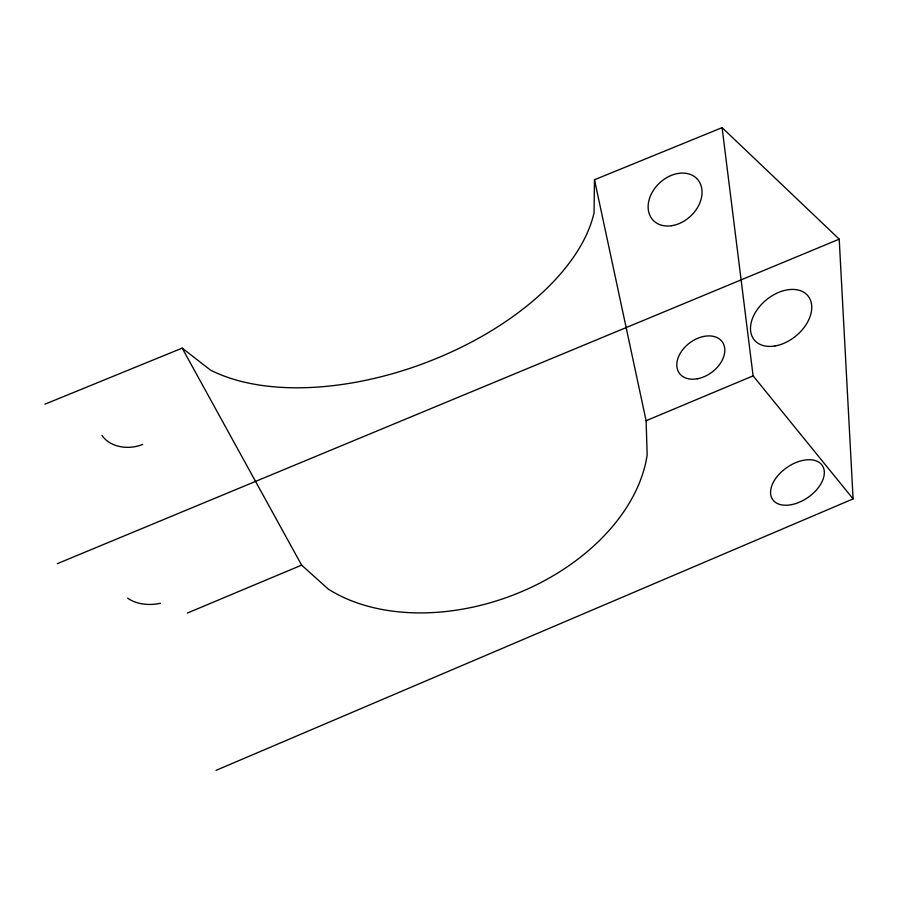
<?xml version="1.0" encoding="UTF-8"?>
<svg xmlns="http://www.w3.org/2000/svg" width="898" height="898" viewBox="0 0 898 898"><rect width="100%" height="100%" fill="white"/><g stroke="black" fill="none" stroke-linecap="round" stroke-linejoin="round"><path stroke-width="1.35" d="M216.07 770.361L853.1 498.884L839.215 239.16L722.093 127.639L594.487 179.757L594.049 212.815A225.78 123.542 -20.4 0 1 436.001 358.65A225.78 123.542 -20.4 0 1 210.39 370.021L182.193 348.121L44.9 404.19M187.334 613.053L301.627 565.134L328.275 589.099A189.927 131.164 -20.5 0 0 520.851 591.962A189.927 131.164 -20.5 0 0 647.155 454.949L646.111 420.713L594.487 179.757M646.111 420.713L753.108 375.858L853.1 498.884M57.315 563.675L839.215 239.16M182.193 348.121L301.627 565.134M722.093 127.639L753.108 375.858M160.495 603.265A35.639 24.583 -10.8 0 1 127.651 598.158M142.703 444.409A30.891 23.741 -6.7 0 1 101.923 435.294M775.109 345.943A34.73 23.348 -39.5 0 0 810.142 299.404A34.73 23.348 -39.5 0 0 758.114 308.396A34.73 23.348 -39.5 0 0 775.109 345.943M791.957 504.564A30.117 18.308 -34.5 0 0 822.983 466.634A30.117 18.308 -34.5 0 0 777.376 476.232A30.117 18.308 -34.5 0 0 791.957 504.564M697.331 378.765A26.592 18.398 -36.5 0 0 723.115 343.193A26.592 18.398 -36.5 0 0 681.975 350.669A26.592 18.398 -36.5 0 0 697.331 378.765M671.558 225.724A30.195 22.708 -43.1 0 0 700.002 183.057A30.195 22.708 -43.1 0 0 653.722 189.848A30.195 22.708 -43.1 0 0 671.558 225.724"/></g></svg>
